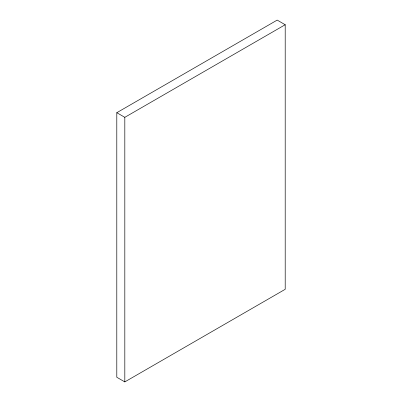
<?xml version="1.0" encoding="UTF-8"?>
<svg xmlns="http://www.w3.org/2000/svg" width="402" height="402" viewBox="0 0 402 402"><rect width="100%" height="100%" fill="white"/><g stroke="black" fill="none" stroke-linecap="round" stroke-linejoin="round"><path stroke-width="0.6" d="M116.796 112.701L277.184 20.1L285.204 24.728L285.204 289.299L124.816 381.9L116.796 377.272L116.796 112.701L124.816 117.329L285.204 24.728M124.816 117.329L124.816 381.9"/></g></svg>
